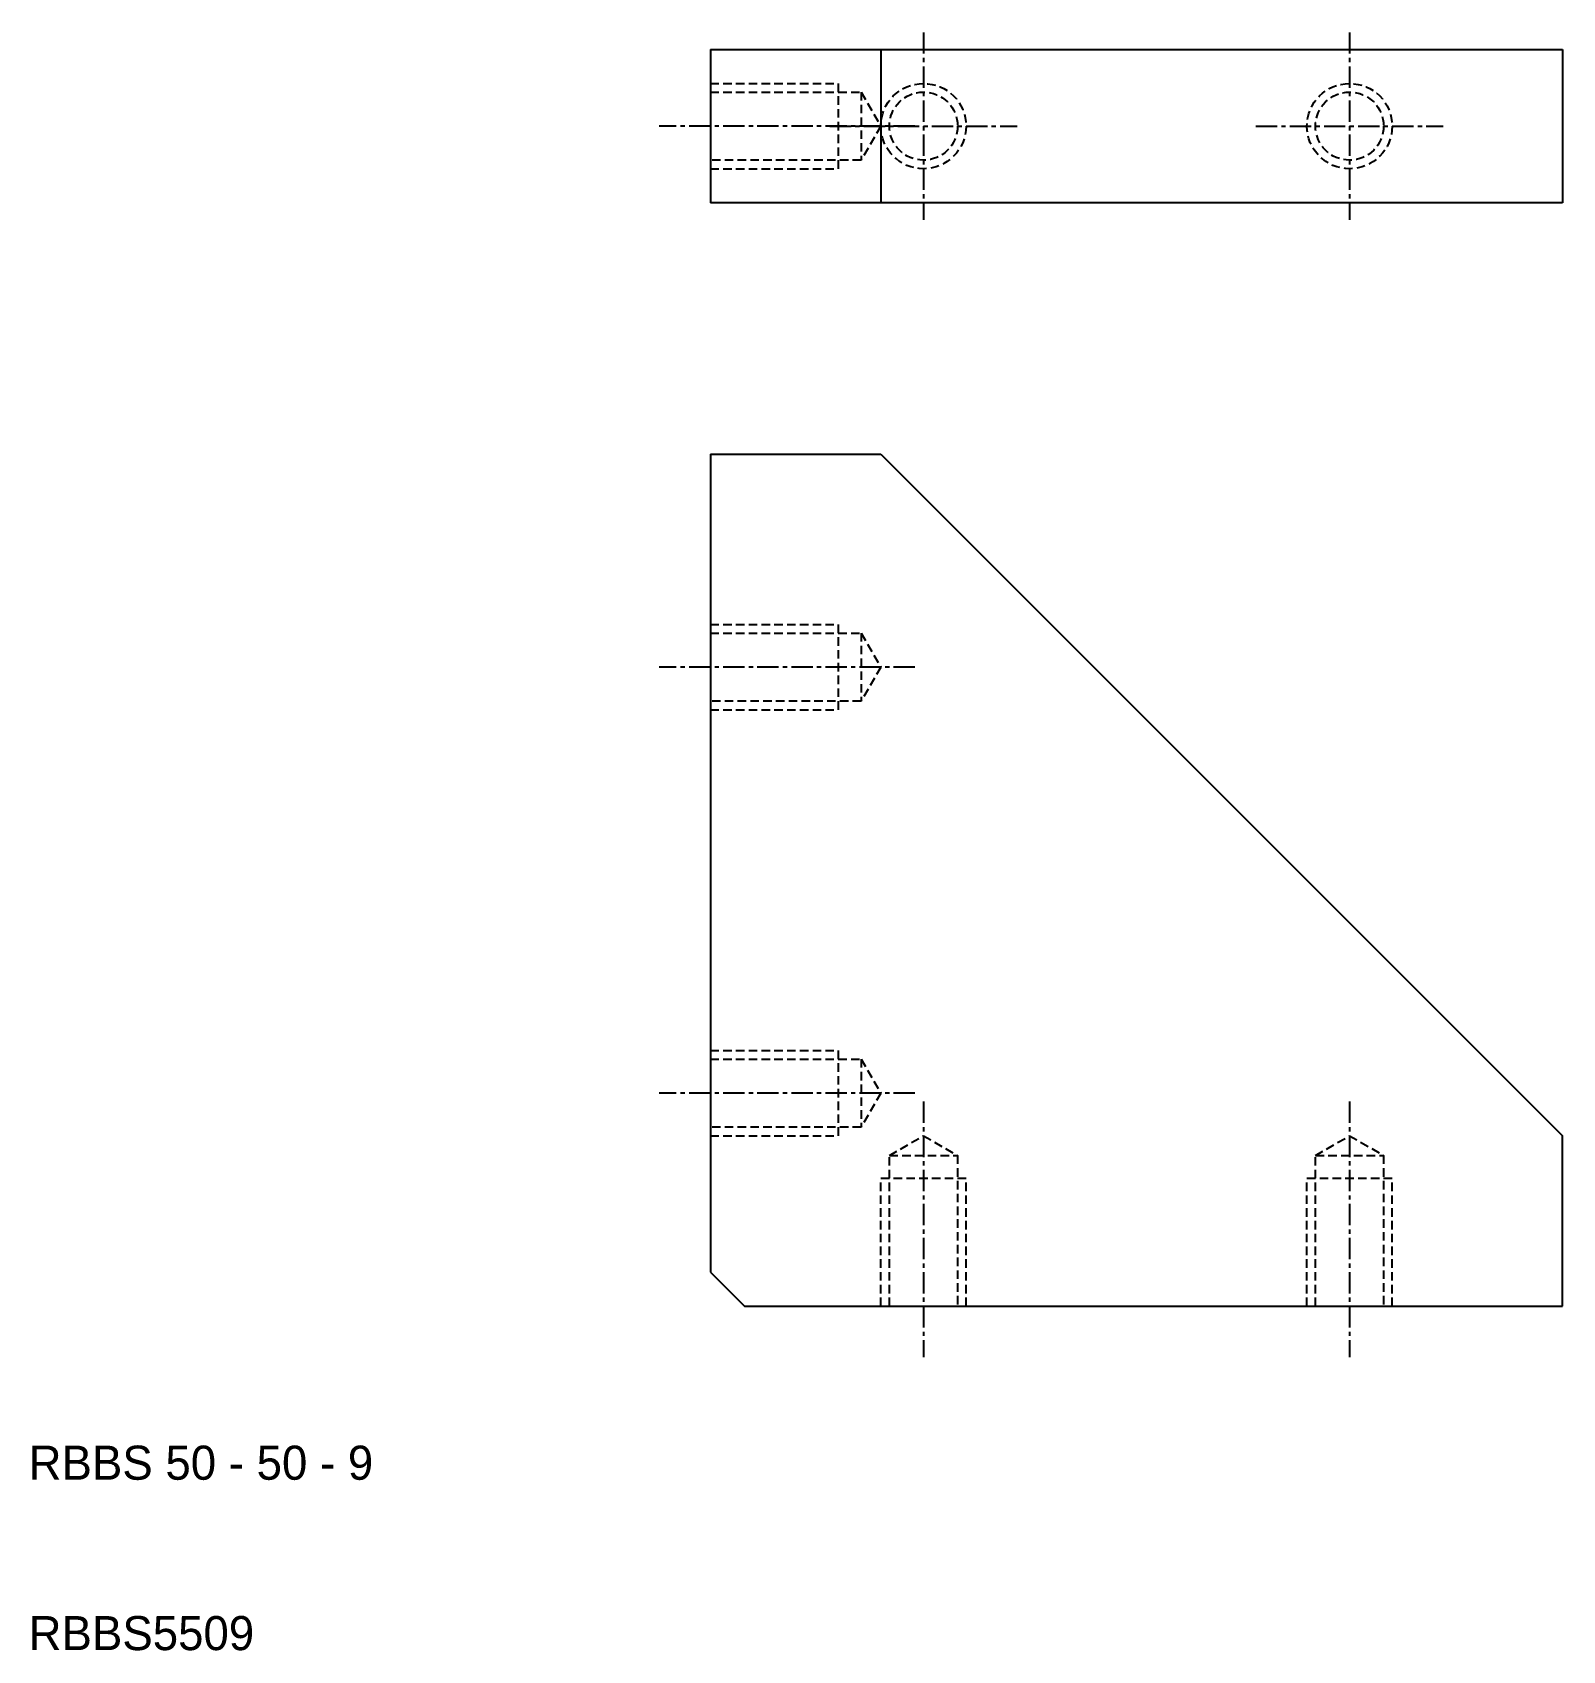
# Model space of a CAD drawing. Extents: x 10.2 to 100, y 11 to 105.9.
import ezdxf

# ---------------------------------------------------------------- set-up
doc = ezdxf.new("R2010")
doc.units = 0
doc.linetypes.add('CENTER', pattern=[2, 1.25, -0.25, 0.25, -0.25])
doc.linetypes.add('DASHED', pattern=[0.75, 0.5, -0.25])
doc.layers.get('0').update_dxf_attribs({"linetype": 'CONTINUOUS'})
doc.layers.add('CENTER', color=1, linetype='CENTER')

msp = doc.modelspace()

# ---------------------------------------------------------------- linework, layer by layer
at = {"color": 7, "linetype": 'CONTINUOUS'}
for p, q in [((50, 104.934), (100, 104.934)), ((50, 104.934), (50, 95.934)), ((60, 104.934), (60, 95.934)), ((100, 104.934), (100, 95.934)), ((100, 95.934), (50, 95.934)), ((50, 81.187), (50, 33.187)), ((50, 81.187), (60, 81.187)), ((60, 81.187), (100, 41.187)), ((100, 31.187), (100, 41.187)), ((50, 33.187), (52, 31.187)), ((52, 31.187), (100, 31.187))]:
    msp.add_line(p, q, dxfattribs=at)
at = {"color": 3, "linetype": 'DASHED'}
for p, q in [((50, 102.934), (57.5, 102.934)), ((57.5, 102.934), (57.5, 97.934)), ((50, 102.434), (58.845, 102.434)), ((58.845, 102.434), (60, 100.434)), ((58.845, 102.434), (58.845, 98.434)), ((60, 100.434), (58.845, 98.434)), ((58.845, 98.434), (50, 98.434)), ((50, 97.934), (57.5, 97.934)), ((50, 71.187), (57.5, 71.187)), ((50, 70.687), (58.845, 70.687)), ((57.5, 71.187), (57.5, 66.187)), ((58.845, 70.687), (60, 68.687)), ((58.845, 70.687), (58.845, 66.687)), ((60, 68.687), (58.845, 66.687)), ((58.845, 66.687), (50, 66.687)), ((50, 66.187), (57.5, 66.187)), ((50, 46.187), (57.5, 46.187)), ((50, 45.687), (58.845, 45.687)), ((57.5, 46.187), (57.5, 41.187)), ((58.845, 45.687), (60, 43.687)), ((58.845, 45.687), (58.845, 41.687)), ((60, 43.687), (58.845, 41.687)), ((58.845, 41.687), (50, 41.687)), ((50, 41.187), (57.5, 41.187)), ((60.5, 40.033), (62.5, 41.187)), ((62.5, 41.187), (64.5, 40.033)), ((85.5, 40.033), (87.5, 41.187)), ((87.5, 41.187), (89.5, 40.033)), ((60.5, 31.187), (60.5, 40.033)), ((60.5, 40.033), (64.5, 40.033)), ((64.5, 40.033), (64.5, 31.187)), ((85.5, 31.187), (85.5, 40.033)), ((85.5, 40.033), (89.5, 40.033)), ((89.5, 40.033), (89.5, 31.187)), ((60, 31.187), (60, 38.687)), ((60, 38.687), (65, 38.687)), ((65, 31.187), (65, 38.687)), ((85, 31.187), (85, 38.687)), ((85, 38.687), (90, 38.687)), ((90, 31.187), (90, 38.687))]:
    msp.add_line(p, q, dxfattribs=at)
for centre, radius in [((62.5, 100.434), 2.5), ((87.5, 100.434), 2.5), ((62.5, 100.434), 2), ((87.5, 100.434), 2)]:
    msp.add_circle(centre, radius, dxfattribs=at)
at = {"layer": 'CENTER', "color": 1, "linetype": 'CENTER'}
for p, q in [((62.5, 105.934), (62.5, 94.934)), ((87.5, 105.934), (87.5, 94.934)), ((62, 100.434), (47, 100.434)), ((57, 100.434), (68, 100.434)), ((82, 100.434), (93, 100.434)), ((62, 68.687), (47, 68.687)), ((62, 43.687), (47, 43.687)), ((62.5, 43.187), (62.5, 28.187)), ((87.5, 43.187), (87.5, 28.187))]:
    msp.add_line(p, q, dxfattribs=at)

# ---------------------------------------------------------------- texts
at = {"color": 7, "linetype": 'CONTINUOUS'}
for s, p in [('RBBS 50 - 50 - 9', (10, 21)), ('RBBS5509', (10, 11))]:
    msp.add_text(s, height=2, dxfattribs=at).set_placement(p)

doc.saveas('drawing.dxf')
